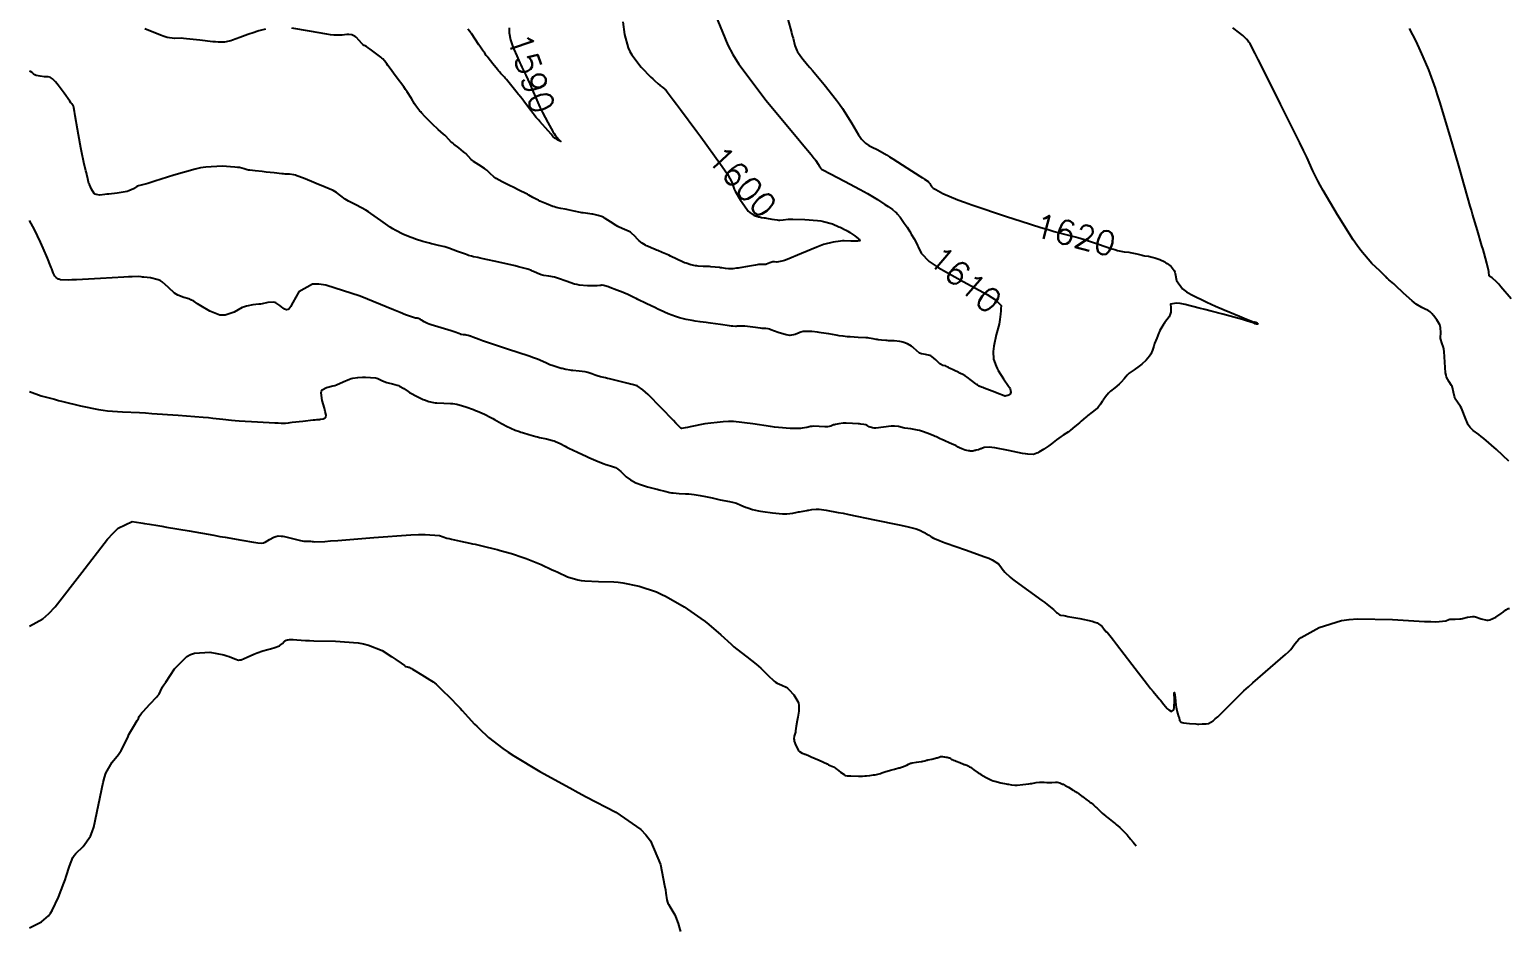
# Model space of a CAD drawing. Header units: metres. Extents: x 837477 to 838477, y 1189014 to 1191014.
# Drawn here: x 837476.5 to 837711.5, y 1189020.3 to 1189163.6 of the extents above; entities that cross this region are included whole.
import ezdxf

# ---------------------------------------------------------------- set-up
doc = ezdxf.new("R2010")
doc.units = ezdxf.units.M
doc.header["$LTSCALE"] = 0.3
doc.layers.add('COTAS 10', color=1, linetype='Continuous')
doc.styles.get("Standard").update_dxf_attribs({"font": 'simplex.shx'})

msp = doc.modelspace()

# ---------------------------------------------------------------- linework, layer by layer
at = {"layer": 'COTAS 10'}
for points, elevation in [([(837585.378, 1189166.097), (837587.427, 1189161.071), (837588.255, 1189159.59), (837589.195, 1189158.071), (837593.528, 1189152.264), (837597.71, 1189147.268), (837598.554, 1189146.259), (837599.262, 1189145.414), (837600.687, 1189143.715), (837601.182, 1189143.092), (837601.304, 1189142.925), (837601.419, 1189142.76), (837601.782, 1189142.182), (837602.061, 1189141.716), (837602.123, 1189141.621), (837602.18, 1189141.541), (837602.331, 1189141.375), (837602.96, 1189141.042), (837603.319, 1189140.856), (837603.757, 1189140.629), (837606.003, 1189139.47), (837608.486, 1189138.157), (837609.074, 1189137.832), (837609.618, 1189137.524), (837611.223, 1189136.554), (837612.391, 1189135.79), (837612.66, 1189135.613), (837612.906, 1189135.45), (837613.595, 1189134.985), (837614.109, 1189134.571), (837614.244, 1189134.441), (837614.375, 1189134.303), (837614.823, 1189133.749), (837615.251, 1189133.138), (837615.37, 1189132.964), (837615.489, 1189132.789), (837615.92, 1189132.14), (837616.353, 1189131.46), (837616.392, 1189131.398), (837616.474, 1189131.265), (837616.594, 1189131.068), (837617.029, 1189130.331), (837617.466, 1189129.522), (837617.587, 1189129.279), (837617.709, 1189129.028), (837618.148, 1189128.052), (837619.438, 1189126.736), (837620.096, 1189126.27), (837620.884, 1189125.76), (837624.817, 1189123.552), (837628.653, 1189121.443), (837629.38, 1189120.995), (837629.962, 1189120.607), (837630.855, 1189119.698), (837630.813, 1189119.169), (837630.805, 1189119.019), (837630.799, 1189118.869), (837630.791, 1189118.318), (837630.685, 1189117.479), (837630.617, 1189117.148), (837630.532, 1189116.774), (837630.087, 1189115.066), (837629.687, 1189113.261), (837629.631, 1189112.826), (837629.599, 1189112.419), (837629.679, 1189111.183), (837630.064, 1189110.069), (837630.224, 1189109.738), (837630.407, 1189109.399), (837631.259, 1189108.091), (837632.05, 1189106.927), (837632.194, 1189106.677), (837632.305, 1189106.458), (837632.436, 1189105.928), (837632.308, 1189105.652), (837632.257, 1189105.593), (837632.199, 1189105.541), (837631.931, 1189105.416), (837631.667, 1189105.357), (837631.612, 1189105.346), (837631.564, 1189105.339), (837631.455, 1189105.335), (837631.11, 1189105.46), (837630.913, 1189105.535), (837630.673, 1189105.627), (837629.439, 1189106.102), (837628.196, 1189106.586), (837627.95, 1189106.684), (837627.747, 1189106.766), (837627.369, 1189106.928), (837627.124, 1189107.099), (837627.006, 1189107.186), (837626.865, 1189107.29), (837626.172, 1189107.807), (837625.452, 1189108.334), (837625.294, 1189108.445), (837625.154, 1189108.54), (837624.799, 1189108.754), (837624.435, 1189108.928), (837624.29, 1189108.997), (837624.127, 1189109.076), (837623.375, 1189109.435), (837622.654, 1189109.785), (837622.509, 1189109.857), (837622.387, 1189109.918), (837622.147, 1189110.051), (837622.014, 1189110.112), (837621.961, 1189110.129), (837621.901, 1189110.145), (837621.626, 1189110.204), (837621.253, 1189110.377), (837621.132, 1189110.465), (837621.003, 1189110.57), (837620.472, 1189111.098), (837619.872, 1189111.616), (837619.699, 1189111.716), (837619.524, 1189111.796), (837618.868, 1189111.929), (837618.237, 1189112.032), (837618.078, 1189112.093), (837617.926, 1189112.169), (837617.43, 1189112.562), (837616.933, 1189113.021), (837616.779, 1189113.138), (837616.619, 1189113.251), (837615.982, 1189113.622), (837615.245, 1189113.904), (837615.021, 1189113.96), (837614.788, 1189114.006), (837613.875, 1189114.095), (837612.98, 1189114.128), (837612.758, 1189114.14), (837612.547, 1189114.152), (837611.879, 1189114.205), (837611.314, 1189114.275), (837611.168, 1189114.299), (837611.027, 1189114.324), (837610.557, 1189114.431), (837609.921, 1189114.538), (837609.675, 1189114.564), (837609.399, 1189114.588), (837608.152, 1189114.661), (837606.907, 1189114.723), (837606.633, 1189114.741), (837606.389, 1189114.758), (837605.762, 1189114.823), (837605.156, 1189114.92), (837604.925, 1189114.959), (837604.667, 1189115.003), (837603.508, 1189115.202), (837602.282, 1189115.4), (837601.982, 1189115.443), (837601.699, 1189115.481), (837600.819, 1189115.574), (837600.139, 1189115.611), (837599.982, 1189115.614), (837599.839, 1189115.613), (837599.434, 1189115.582), (837599.044, 1189115.478), (837598.909, 1189115.431), (837598.763, 1189115.377), (837598.139, 1189115.116), (837597.301, 1189114.975), (837597.02, 1189114.997), (837596.717, 1189115.044), (837595.445, 1189115.434), (837594.285, 1189115.872), (837594.053, 1189115.951), (837593.859, 1189116.011), (837593.483, 1189116.073), (837593.087, 1189116.066), (837592.882, 1189116.083), (837592.635, 1189116.107), (837591.397, 1189116.261), (837590.128, 1189116.416), (837589.862, 1189116.441), (837589.633, 1189116.459), (837589.112, 1189116.456), (837588.871, 1189116.412), (837588.819, 1189116.404), (837588.773, 1189116.396), (837588.66, 1189116.381), (837588.25, 1189116.428), (837588.018, 1189116.459), (837587.734, 1189116.498), (837586.278, 1189116.705), (837584.695, 1189116.928), (837584.331, 1189116.977), (837583.999, 1189117.021), (837583.067, 1189117.134), (837582.285, 1189117.235), (837582.047, 1189117.271), (837581.799, 1189117.312), (837580.83, 1189117.487), (837579.766, 1189117.75), (837579.46, 1189117.846), (837579.149, 1189117.951), (837577.984, 1189118.413), (837576.719, 1189118.982), (837576.346, 1189119.155), (837575.962, 1189119.335), (837574.491, 1189120.04), (837573.176, 1189120.682), (837572.89, 1189120.822), (837572.638, 1189120.945), (837572.012, 1189121.252), (837571.68, 1189121.415), (837571.613, 1189121.447), (837571.558, 1189121.474), (837571.449, 1189121.525), (837571.014, 1189121.699), (837570.817, 1189121.778), (837569.801, 1189122.183), (837568.726, 1189122.597), (837568.493, 1189122.681), (837568.287, 1189122.751), (837567.773, 1189122.893), (837567.467, 1189122.925), (837567.392, 1189122.926), (837567.321, 1189122.923), (837567.098, 1189122.883), (837566.678, 1189122.837), (837566.483, 1189122.83), (837566.254, 1189122.827), (837565.141, 1189122.836), (837563.809, 1189122.965), (837563.441, 1189123.037), (837563.074, 1189123.124), (837561.753, 1189123.569), (837560.528, 1189124.024), (837560.222, 1189124.117), (837559.93, 1189124.196), (837558.992, 1189124.362), (837558.195, 1189124.479), (837557.991, 1189124.527), (837557.795, 1189124.582), (837557.149, 1189124.836), (837556.561, 1189125.116), (837556.401, 1189125.187), (837556.243, 1189125.255), (837555.684, 1189125.476), (837554.641, 1189125.77), (837554.178, 1189125.883), (837553.639, 1189126.011), (837551.062, 1189126.589), (837548.579, 1189127.131), (837548.1, 1189127.236), (837547.711, 1189127.321), (837547.057, 1189127.467), (837546.967, 1189127.49), (837546.932, 1189127.498), (837546.894, 1189127.506), (837546.724, 1189127.542), (837546.267, 1189127.686), (837546.047, 1189127.763), (837545.787, 1189127.856), (837544.515, 1189128.325), (837543.118, 1189128.82), (837542.781, 1189128.928), (837542.465, 1189129.025), (837541.5, 1189129.272), (837540.611, 1189129.471), (837540.343, 1189129.538), (837540.065, 1189129.609), (837538.981, 1189129.908), (837537.814, 1189130.277), (837537.483, 1189130.393), (837537.15, 1189130.515), (837535.919, 1189131.005), (837534.604, 1189131.666), (837534.218, 1189131.896), (837533.821, 1189132.147), (837532.306, 1189133.222), (837530.756, 1189134.329), (837530.336, 1189134.6), (837529.921, 1189134.856), (837528.459, 1189135.649), (837527.207, 1189136.302), (837526.925, 1189136.469), (837526.67, 1189136.63), (837525.985, 1189137.16), (837525.291, 1189137.67), (837525.031, 1189137.819), (837524.742, 1189137.97), (837523.451, 1189138.544), (837522.029, 1189139.119), (837521.657, 1189139.271), (837521.293, 1189139.42), (837520.057, 1189139.932), (837518.999, 1189140.328), (837518.748, 1189140.405), (837518.514, 1189140.466), (837517.822, 1189140.567), (837517.099, 1189140.602), (837516.845, 1189140.623), (837516.569, 1189140.648), (837515.381, 1189140.777), (837514.107, 1189140.922), (837513.776, 1189140.957), (837513.455, 1189140.99), (837512.374, 1189141.091), (837511.486, 1189141.198), (837511.286, 1189141.235), (837511.105, 1189141.274), (837510.621, 1189141.443), (837509.87, 1189141.62), (837509.522, 1189141.664), (837509.113, 1189141.707), (837507.132, 1189141.843), (837504.504, 1189141.703), (837503.688, 1189141.571), (837502.834, 1189141.399), (837499.43, 1189140.44), (837496.411, 1189139.451), (837495.799, 1189139.26), (837495.284, 1189139.105), (837494.236, 1189138.844), (837493.796, 1189138.742), (837493.666, 1189138.686), (837493.531, 1189138.62), (837493.013, 1189138.282), (837492.284, 1189137.92), (837492.016, 1189137.838), (837491.72, 1189137.763), (837490.415, 1189137.559), (837489.089, 1189137.418), (837488.779, 1189137.383), (837488.495, 1189137.349), (837487.679, 1189137.244), (837487.079, 1189137.33), (837486.931, 1189137.418), (837486.791, 1189137.534), (837486.353, 1189138.183), (837486.025, 1189138.943), (837485.954, 1189139.129), (837485.893, 1189139.303), (837485.744, 1189139.844), (837485.6, 1189140.529), (837485.54, 1189140.795), (837485.473, 1189141.094), (837485.16, 1189142.449), (837484.778, 1189144.218), (837484.666, 1189144.778), (837484.553, 1189145.368), (837484.122, 1189147.752), (837483.764, 1189149.835), (837483.697, 1189150.236), (837483.643, 1189150.561), (837483.56, 1189151.098), (837483.559, 1189151.148), (837483.557, 1189151.166), (837483.553, 1189151.185), (837483.531, 1189151.269), (837483.502, 1189151.35), (837483.494, 1189151.367), (837483.486, 1189151.381), (837483.456, 1189151.416), (837483.214, 1189151.737), (837483.073, 1189151.933), (837482.898, 1189152.174), (837481.999, 1189153.432), (837481.038, 1189154.734), (837480.825, 1189155.003), (837480.635, 1189155.232), (837480.14, 1189155.732), (837479.827, 1189155.925), (837479.751, 1189155.961), (837479.68, 1189155.989), (837479.465, 1189156.029), (837479.161, 1189156.043), (837479.035, 1189156.056), (837478.891, 1189156.073), (837478.217, 1189156.164), (837477.566, 1189156.286), (837477.436, 1189156.322), (837477.328, 1189156.359), (837477.119, 1189156.501), (837477.009, 1189156.654), (837476.963, 1189156.698), (837476.911, 1189156.742), (837476.67, 1189156.91), (837476.514, 1189156.958)], 1610), ([(837597.007, 1189165.233), (837597.567, 1189163.09), (837597.694, 1189162.611), (837597.807, 1189162.182), (837598.114, 1189161.042), (837598.417, 1189160.239), (837598.529, 1189160.022), (837598.653, 1189159.806), (837599.2, 1189159.044), (837600.124, 1189157.944), (837600.486, 1189157.515), (837600.892, 1189157.032), (837602.742, 1189154.838), (837604.719, 1189152.35), (837605.207, 1189151.682), (837605.668, 1189151.022), (837607.117, 1189148.715), (837608.231, 1189146.852), (837608.481, 1189146.473), (837608.706, 1189146.153), (837609.308, 1189145.493), (837609.874, 1189145.164), (837610.076, 1189145.053), (837610.298, 1189144.933), (837611.261, 1189144.428), (837612.639, 1189143.651), (837613.122, 1189143.36), (837613.648, 1189143.035), (837615.914, 1189141.59), (837617.979, 1189140.246), (837618.379, 1189139.986), (837618.703, 1189139.775), (837619.253, 1189139.415), (837619.313, 1189139.367), (837619.329, 1189139.352), (837619.344, 1189139.336), (837619.396, 1189139.271), (837619.446, 1189139.2), (837619.46, 1189139.18), (837619.474, 1189139.159), (837619.524, 1189139.083), (837619.575, 1189139.004), (837619.603, 1189138.958), (837619.654, 1189138.872), (837619.705, 1189138.778), (837619.719, 1189138.75), (837619.733, 1189138.721), (837619.784, 1189138.607), (837620.097, 1189138.368), (837620.277, 1189138.26), (837620.496, 1189138.134), (837621.624, 1189137.528), (837624.014, 1189136.528), (837625.029, 1189136.153), (837626.199, 1189135.737), (837631.699, 1189133.881), (837634.055, 1189133.125), (837637.171, 1189132.124), (837638.323, 1189131.77), (837639.317, 1189131.474), (837641.593, 1189130.882), (837643.078, 1189130.533), (837643.574, 1189130.39), (837644.106, 1189130.227), (837646.332, 1189129.47), (837648.458, 1189128.745), (837648.729, 1189128.662), (837648.926, 1189128.602), (837649.343, 1189128.485), (837650.414, 1189128.27), (837651.172, 1189128.184), (837651.391, 1189128.147), (837651.614, 1189128.105), (837652.451, 1189127.909), (837653.255, 1189127.71), (837653.457, 1189127.667), (837653.649, 1189127.629), (837654.27, 1189127.534), (837654.887, 1189127.416), (837655.078, 1189127.364), (837655.101, 1189127.357), (837655.277, 1189127.303), (837656.065, 1189127.012), (837656.857, 1189126.632), (837657.058, 1189126.515), (837657.251, 1189126.392), (837657.881, 1189125.909), (837658.36, 1189125.257), (837658.457, 1189125.028), (837658.539, 1189124.779), (837658.708, 1189123.706), (837659.702, 1189122.343), (837660.304, 1189121.911), (837661.047, 1189121.456), (837663.563, 1189120.255), (837664.911, 1189119.612), (837666.281, 1189119.042), (837668.766, 1189118.007), (837669.503, 1189117.701), (837670.098, 1189117.455), (837671.054, 1189117.067), (837671.077, 1189117.073), (837671.083, 1189117.075), (837671.131, 1189117.099), (837671.136, 1189117.1), (837671.141, 1189117.1), (837671.155, 1189117.097), (837671.167, 1189117.09), (837671.171, 1189117.088), (837671.174, 1189117.085), (837671.188, 1189117.078), (837671.22, 1189117.072), (837671.235, 1189117.071), (837671.253, 1189117.07), (837671.341, 1189117.067), (837671.444, 1189117.038), (837671.472, 1189117.02), (837671.5, 1189116.997), (837671.596, 1189116.881), (837671.632, 1189116.774), (837671.621, 1189116.758), (837671.602, 1189116.748), (837671.457, 1189116.76), (837671.291, 1189116.797), (837671.258, 1189116.803), (837671.231, 1189116.808), (837671.18, 1189116.807), (837671.16, 1189116.807), (837671.152, 1189116.812), (837671.143, 1189116.819), (837671.102, 1189116.862), (837671.064, 1189116.907), (837671.057, 1189116.916), (837671.051, 1189116.923), (837671.042, 1189116.936), (837671.026, 1189116.945), (837671.004, 1189116.956), (837671.003, 1189116.957), (837670.938, 1189116.986), (837669.862, 1189117.293), (837669.213, 1189117.473), (837668.411, 1189117.695), (837666.067, 1189118.339), (837664.246, 1189118.839), (837663.259, 1189119.085), (837662.325, 1189119.318), (837660.115, 1189119.868), (837659.335, 1189120.017), (837658.713, 1189120.107), (837657.779, 1189119.941), (837657.843, 1189119.41), (837657.85, 1189119.269), (837657.852, 1189119.132), (837657.822, 1189118.661), (837657.693, 1189118.202), (837657.633, 1189118.072), (837657.562, 1189117.941), (837657.22, 1189117.458), (837656.841, 1189116.98), (837656.747, 1189116.852), (837656.658, 1189116.726), (837656.376, 1189116.287), (837656.102, 1189115.761), (837656.018, 1189115.58), (837655.93, 1189115.384), (837655.585, 1189114.547), (837655.255, 1189113.68), (837655.178, 1189113.464), (837655.107, 1189113.26), (837654.901, 1189112.61), (837654.646, 1189112.016), (837654.543, 1189111.847), (837654.428, 1189111.676), (837653.896, 1189111.042), (837653.226, 1189110.413), (837653.023, 1189110.245), (837652.812, 1189110.08), (837651.987, 1189109.509), (837651.211, 1189108.954), (837651.032, 1189108.799), (837650.868, 1189108.644), (837650.402, 1189108.08), (837649.958, 1189107.517), (837649.807, 1189107.362), (837649.645, 1189107.208), (837648.96, 1189106.656), (837648.265, 1189106.103), (837648.097, 1189105.949), (837647.939, 1189105.794), (837647.455, 1189105.231), (837647.083, 1189104.703), (837646.995, 1189104.57), (837646.915, 1189104.444), (837646.68, 1189104.037), (837646.36, 1189103.619), (837646.226, 1189103.486), (837646.072, 1189103.346), (837645.352, 1189102.777), (837644.621, 1189102.233), (837644.46, 1189102.109), (837644.317, 1189101.996), (837643.951, 1189101.685), (837643.592, 1189101.359), (837643.454, 1189101.237), (837643.299, 1189101.102), (837642.598, 1189100.497), (837641.88, 1189099.907), (837641.714, 1189099.78), (837641.562, 1189099.669), (837641.133, 1189099.4), (837640.707, 1189099.141), (837640.558, 1189099.037), (837640.394, 1189098.918), (837639.687, 1189098.371), (837638.887, 1189097.752), (837638.664, 1189097.588), (837638.44, 1189097.428), (837637.629, 1189096.878), (837636.883, 1189096.432), (837636.701, 1189096.337), (837636.529, 1189096.254), (837635.999, 1189096.06), (837635.113, 1189096.085), (837634.717, 1189096.14), (837634.256, 1189096.216), (837632.047, 1189096.667), (837629.854, 1189097.103), (837629.403, 1189097.171), (837629.019, 1189097.215), (837628.197, 1189097.182), (837627.821, 1189097.013), (837627.718, 1189096.972), (837627.617, 1189096.933), (837627.254, 1189096.811), (837626.898, 1189096.714), (837626.8, 1189096.69), (837626.703, 1189096.669), (837626.352, 1189096.602), (837625.957, 1189096.593), (837625.831, 1189096.607), (837625.698, 1189096.628), (837625.158, 1189096.764), (837624.63, 1189096.948), (837624.505, 1189097), (837624.388, 1189097.051), (837624.043, 1189097.239), (837623.654, 1189097.458), (837623.51, 1189097.529), (837623.349, 1189097.605), (837622.639, 1189097.917), (837621.908, 1189098.231), (837621.735, 1189098.308), (837621.574, 1189098.38), (837621.1, 1189098.605), (837620.58, 1189098.847), (837620.39, 1189098.931), (837620.18, 1189099.022), (837619.258, 1189099.409), (837618.198, 1189099.783), (837617.901, 1189099.866), (837617.603, 1189099.939), (837616.518, 1189100.126), (837615.551, 1189100.257), (837615.328, 1189100.295), (837615.125, 1189100.333), (837614.551, 1189100.475), (837613.912, 1189100.548), (837613.667, 1189100.544), (837613.392, 1189100.528), (837612.156, 1189100.38), (837610.942, 1189100.257), (837610.682, 1189100.256), (837610.454, 1189100.269), (837609.906, 1189100.44), (837609.572, 1189100.663), (837609.479, 1189100.709), (837609.385, 1189100.749), (837609.047, 1189100.839), (837608.563, 1189100.891), (837608.377, 1189100.907), (837608.169, 1189100.924), (837607.233, 1189100.99), (837606.245, 1189101.026), (837606.006, 1189101.024), (837605.781, 1189101.016), (837605.09, 1189100.943), (837604.53, 1189100.82), (837604.387, 1189100.78), (837604.25, 1189100.739), (837603.802, 1189100.57), (837603.266, 1189100.445), (837603.074, 1189100.43), (837602.862, 1189100.424), (837601.941, 1189100.477), (837601.004, 1189100.526), (837600.783, 1189100.519), (837600.579, 1189100.502), (837599.978, 1189100.362), (837599.277, 1189100.213), (837599.009, 1189100.189), (837598.709, 1189100.173), (837597.359, 1189100.179), (837595.499, 1189100.331), (837594.877, 1189100.407), (837594.21, 1189100.497), (837591.413, 1189100.944), (837588.361, 1189101.268), (837587.531, 1189101.28), (837586.709, 1189101.259), (837583.795, 1189100.902), (837581.483, 1189100.442), (837581.039, 1189100.356), (837580.68, 1189100.287), (837580.094, 1189100.187), (837580.061, 1189100.202), (837580.041, 1189100.208), (837580.003, 1189100.218), (837579.495, 1189100.723), (837579.189, 1189101.039), (837578.812, 1189101.431), (837576.853, 1189103.481), (837574.793, 1189105.562), (837574.352, 1189105.974), (837573.967, 1189106.314), (837573.046, 1189106.95), (837572.263, 1189107.17), (837571.966, 1189107.248), (837571.633, 1189107.333), (837570.142, 1189107.705), (837568.65, 1189108.069), (837568.317, 1189108.15), (837568.018, 1189108.222), (837567.23, 1189108.412), (837566.674, 1189108.564), (837566.522, 1189108.612), (837566.371, 1189108.663), (837565.832, 1189108.871), (837565.197, 1189109.07), (837564.985, 1189109.115), (837564.758, 1189109.157), (837563.804, 1189109.272), (837562.842, 1189109.369), (837562.609, 1189109.399), (837562.39, 1189109.429), (837561.717, 1189109.55), (837561.127, 1189109.691), (837560.96, 1189109.734), (837560.792, 1189109.778), (837560.169, 1189109.954), (837559.531, 1189110.173), (837559.353, 1189110.245), (837559.174, 1189110.321), (837558.521, 1189110.637), (837557.193, 1189111.179), (837556.588, 1189111.398), (837555.88, 1189111.647), (837552.465, 1189112.796), (837549.129, 1189113.904), (837548.47, 1189114.127), (837547.926, 1189114.314), (837546.917, 1189114.688), (837546.652, 1189114.813), (837546.577, 1189114.843), (837546.501, 1189114.871), (837546.219, 1189114.956), (837545.925, 1189115.016), (837545.842, 1189115.029), (837545.758, 1189115.04), (837545.446, 1189115.064), (837545.138, 1189115.103), (837545.056, 1189115.123), (837544.976, 1189115.147), (837544.698, 1189115.27), (837544.109, 1189115.501), (837543.832, 1189115.593), (837543.506, 1189115.698), (837541.918, 1189116.179), (837540.336, 1189116.666), (837540.014, 1189116.774), (837539.742, 1189116.871), (837539.178, 1189117.125), (837538.94, 1189117.296), (837538.873, 1189117.341), (837538.807, 1189117.384), (837538.563, 1189117.53), (837538.297, 1189117.644), (837538.216, 1189117.667), (837538.132, 1189117.686), (837537.804, 1189117.724), (837536.25, 1189118.264), (837535.394, 1189118.6), (837534.352, 1189119.017), (837529.05, 1189121.195), (837523.59, 1189122.95), (837522.45, 1189123.1), (837521.47, 1189123.104), (837519.271, 1189121.906), (837518.333, 1189120.174), (837518.149, 1189119.841), (837517.997, 1189119.572), (837517.72, 1189119.132), (837517.619, 1189119.106), (837517.578, 1189119.098), (837517.532, 1189119.09), (837517.318, 1189119.058), (837517.008, 1189119.14), (837516.901, 1189119.204), (837516.785, 1189119.287), (837516.291, 1189119.733), (837515.662, 1189120.145), (837515.461, 1189120.205), (837515.248, 1189120.241), (837514.383, 1189120.179), (837513.442, 1189119.996), (837513.182, 1189119.957), (837512.922, 1189119.923), (837511.984, 1189119.842), (837510.958, 1189119.634), (837510.643, 1189119.52), (837510.314, 1189119.382), (837509.014, 1189118.681), (837507.574, 1189118.18), (837507.158, 1189118.168), (837506.733, 1189118.211), (837505.137, 1189118.825), (837503.746, 1189119.657), (837503.451, 1189119.838), (837503.196, 1189119.997), (837502.602, 1189120.395), (837502.15, 1189120.64), (837501.985, 1189120.704), (837501.802, 1189120.765), (837500.997, 1189120.972), (837500.07, 1189121.339), (837499.81, 1189121.503), (837499.55, 1189121.692), (837498.599, 1189122.6), (837497.576, 1189123.489), (837497.271, 1189123.668), (837496.955, 1189123.818), (837495.732, 1189124.114), (837494.662, 1189124.208), (837494.443, 1189124.231), (837494.256, 1189124.251), (837493.86, 1189124.312), (837492.815, 1189124.296), (837492.22, 1189124.269), (837491.492, 1189124.232), (837487.757, 1189124.014), (837483.992, 1189123.805), (837483.244, 1189123.774), (837482.624, 1189123.753), (837481.453, 1189123.774), (837481.139, 1189123.89), (837481.061, 1189123.929), (837480.986, 1189123.972), (837480.747, 1189124.155), (837480.545, 1189124.399), (837480.494, 1189124.48), (837480.444, 1189124.568), (837480.282, 1189124.936), (837480.049, 1189125.542), (837479.955, 1189125.779), (837479.847, 1189126.047), (837479.351, 1189127.267), (837478.683, 1189128.823), (837478.467, 1189129.303), (837478.238, 1189129.803), (837477.297, 1189131.788), (837476.514, 1189133.217)], 1620), ([(837570.78, 1189164.805), (837571.036, 1189162.789), (837571.623, 1189160.662), (837571.89, 1189160.093), (837572.202, 1189159.533), (837573.705, 1189157.583), (837575.207, 1189156.022), (837575.518, 1189155.707), (837575.784, 1189155.443), (837576.368, 1189154.914), (837576.66, 1189154.708), (837576.742, 1189154.648), (837576.825, 1189154.588), (837577.128, 1189154.359), (837577.423, 1189154.11), (837577.5, 1189154.036), (837577.574, 1189153.96), (837577.828, 1189153.672), (837578.789, 1189152.391), (837579.31, 1189151.69), (837579.941, 1189150.839), (837582.52, 1189147.358), (837583.142, 1189146.516), (837586.294, 1189142.167), (837586.894, 1189141.3), (837587.376, 1189140.578), (837588.133, 1189139.189), (837588.33, 1189138.501), (837588.459, 1189138.222), (837588.62, 1189137.904), (837589.471, 1189136.434), (837590.449, 1189135.014), (837590.69, 1189134.727), (837590.919, 1189134.486), (837591.639, 1189134.001), (837592.206, 1189133.845), (837592.337, 1189133.812), (837592.458, 1189133.783), (837592.803, 1189133.716), (837593.218, 1189133.65), (837593.383, 1189133.622), (837593.571, 1189133.589), (837594.427, 1189133.435), (837595.312, 1189133.31), (837595.516, 1189133.297), (837595.703, 1189133.292), (837596.233, 1189133.348), (837597.012, 1189133.426), (837597.356, 1189133.434), (837597.756, 1189133.437), (837599.665, 1189133.401), (837601.721, 1189133.245), (837602.214, 1189133.172), (837602.674, 1189133.087), (837604.06, 1189132.672), (837605.067, 1189132.238), (837605.288, 1189132.14), (837605.484, 1189132.052), (837605.984, 1189131.816), (837606.273, 1189131.664), (837606.336, 1189131.63), (837606.392, 1189131.6), (837606.532, 1189131.518), (837606.755, 1189131.367), (837606.864, 1189131.293), (837606.992, 1189131.204), (837607.624, 1189130.77), (837608.208, 1189130.33), (837608.307, 1189130.238), (837608.378, 1189130.159), (837608.406, 1189129.983), (837608.095, 1189129.925), (837607.952, 1189129.92), (837607.785, 1189129.921), (837606.976, 1189129.963), (837605.956, 1189129.983), (837605.656, 1189129.969), (837605.348, 1189129.947), (837604.173, 1189129.794), (837602.657, 1189129.391), (837602.134, 1189129.21), (837601.566, 1189128.999), (837599.146, 1189127.987), (837596.897, 1189127.042), (837596.437, 1189126.874), (837596.049, 1189126.746), (837595.238, 1189126.621), (837594.853, 1189126.683), (837594.734, 1189126.673), (837594.609, 1189126.651), (837594.112, 1189126.476), (837593.608, 1189126.285), (837593.479, 1189126.253), (837593.353, 1189126.23), (837592.937, 1189126.223), (837592.34, 1189126.212), (837592.101, 1189126.186), (837591.829, 1189126.15), (837590.582, 1189125.939), (837589.337, 1189125.711), (837589.067, 1189125.665), (837588.83, 1189125.627), (837588.241, 1189125.55), (837587.83, 1189125.543), (837587.704, 1189125.548), (837587.572, 1189125.557), (837587.054, 1189125.616), (837586.472, 1189125.695), (837586.301, 1189125.716), (837586.125, 1189125.737), (837585.454, 1189125.813), (837584.73, 1189125.879), (837584.521, 1189125.893), (837584.308, 1189125.907), (837583.51, 1189125.942), (837582.715, 1189125.996), (837582.505, 1189126.02), (837582.299, 1189126.049), (837581.59, 1189126.19), (837580.829, 1189126.431), (837580.59, 1189126.523), (837580.339, 1189126.626), (837579.333, 1189127.089), (837578.316, 1189127.577), (837578.059, 1189127.697), (837577.813, 1189127.809), (837577.012, 1189128.156), (837576.303, 1189128.447), (837576.115, 1189128.524), (837575.929, 1189128.599), (837575.289, 1189128.856), (837574.694, 1189129.123), (837574.537, 1189129.205), (837574.384, 1189129.289), (837573.86, 1189129.62), (837573.371, 1189130.007), (837573.241, 1189130.126), (837573.112, 1189130.251), (837572.663, 1189130.748), (837572.149, 1189131.234), (837571.979, 1189131.352), (837571.797, 1189131.462), (837571.038, 1189131.802), (837570.188, 1189132.166), (837569.948, 1189132.291), (837569.705, 1189132.428), (837568.813, 1189133.01), (837567.959, 1189133.566), (837567.741, 1189133.685), (837567.531, 1189133.79), (837566.84, 1189134.044), (837566.2, 1189134.183), (837566.023, 1189134.216), (837565.846, 1189134.245), (837565.207, 1189134.328), (837564.488, 1189134.426), (837564.261, 1189134.464), (837564.022, 1189134.508), (837563.057, 1189134.705), (837562.091, 1189134.909), (837561.852, 1189134.956), (837561.625, 1189135), (837560.905, 1189135.123), (837560.165, 1189135.297), (837559.925, 1189135.372), (837559.67, 1189135.459), (837558.621, 1189135.868), (837557.592, 1189136.322), (837557.349, 1189136.436), (837557.125, 1189136.546), (837556.469, 1189136.9), (837555.819, 1189137.266), (837555.599, 1189137.383), (837555.361, 1189137.507), (837554.356, 1189138.01), (837553.25, 1189138.554), (837552.949, 1189138.703), (837552.649, 1189138.851), (837551.587, 1189139.383), (837550.66, 1189139.904), (837550.446, 1189140.045), (837550.251, 1189140.186), (837549.701, 1189140.685), (837549.166, 1189141.195), (837548.979, 1189141.343), (837548.776, 1189141.494), (837547.907, 1189142.062), (837547.057, 1189142.62), (837546.867, 1189142.765), (837546.696, 1189142.905), (837546.243, 1189143.374), (837545.807, 1189143.853), (837545.647, 1189143.999), (837545.471, 1189144.151), (837544.693, 1189144.749), (837543.912, 1189145.343), (837543.734, 1189145.492), (837543.573, 1189145.635), (837543.127, 1189146.097), (837542.664, 1189146.599), (837542.492, 1189146.766), (837542.3, 1189146.946), (837541.45, 1189147.7), (837540.538, 1189148.511), (837540.308, 1189148.728), (837540.087, 1189148.94), (837539.37, 1189149.679), (837538.794, 1189150.317), (837538.662, 1189150.466), (837538.541, 1189150.603), (837538.207, 1189150.999), (837537.896, 1189151.436), (837537.791, 1189151.599), (837537.678, 1189151.781), (837537.201, 1189152.588), (837536.508, 1189153.686), (837536.258, 1189154.051), (837535.983, 1189154.442), (837534.782, 1189156.075), (837533.663, 1189157.559), (837533.44, 1189157.857), (837533.255, 1189158.106), (837532.9, 1189158.596), (837532.615, 1189158.885), (837532.475, 1189159.007), (837532.307, 1189159.148), (837531.479, 1189159.808), (837530.646, 1189160.446), (837530.476, 1189160.574), (837530.332, 1189160.68), (837530.029, 1189160.883), (837529.896, 1189160.942), (837529.859, 1189160.957), (837529.822, 1189160.971), (837529.686, 1189161.018), (837529.478, 1189161.171), (837529.394, 1189161.251), (837529.3, 1189161.349), (837528.865, 1189161.839), (837528.382, 1189162.339), (837528.257, 1189162.443), (837528.136, 1189162.531), (837527.729, 1189162.724), (837527.255, 1189162.773), (837527.092, 1189162.771), (837526.914, 1189162.762), (837526.154, 1189162.672), (837524.842, 1189162.684), (837524.316, 1189162.74), (837523.72, 1189162.818), (837520.977, 1189163.286), (837518.205, 1189163.754)], 1600), ([(837514.016, 1189163.603), (837512.963, 1189163.334), (837511.852, 1189162.991), (837511.528, 1189162.881), (837511.197, 1189162.765), (837509.942, 1189162.291), (837508.77, 1189161.864), (837508.491, 1189161.777), (837508.232, 1189161.703), (837507.46, 1189161.55), (837506.469, 1189161.561), (837506.071, 1189161.59), (837505.62, 1189161.631), (837503.546, 1189161.875), (837501.454, 1189162.11), (837500.992, 1189162.145), (837500.58, 1189162.167), (837499.518, 1189162.142), (837498.355, 1189162.31), (837497.88, 1189162.455), (837497.338, 1189162.643), (837494.831, 1189163.675)], 1600), ([(837552.699, 1189163.811), (837552.71, 1189163.402), (837552.734, 1189163.024), (837552.923, 1189161.924), (837553.239, 1189160.994), (837553.342, 1189160.723), (837553.452, 1189160.447), (837553.902, 1189159.405), (837554.424, 1189158.274), (837554.578, 1189157.943), (837554.736, 1189157.603), (837555.342, 1189156.309), (837555.971, 1189154.941), (837556.144, 1189154.555), (837556.316, 1189154.166), (837556.93, 1189152.733), (837557.595, 1189151.241), (837557.798, 1189150.815), (837558.009, 1189150.384), (837558.84, 1189148.777), (837559.65, 1189147.366), (837559.848, 1189147.058), (837560.035, 1189146.786), (837560.612, 1189146.1), (837560.914, 1189145.798), (837560.927, 1189145.767), (837560.909, 1189145.759), (837560.591, 1189145.921), (837560.171, 1189146.173), (837560.091, 1189146.222), (837560.025, 1189146.261), (837559.914, 1189146.327), (837559.903, 1189146.332), (837559.9, 1189146.334), (837559.898, 1189146.335), (837559.887, 1189146.34), (837559.665, 1189146.59), (837559.528, 1189146.746), (837559.359, 1189146.939), (837558.479, 1189147.948), (837557.998, 1189148.497), (837557.591, 1189148.961), (837557.417, 1189149.157), (837557.275, 1189149.316), (837557.024, 1189149.584), (837556.808, 1189149.848), (837556.688, 1189150.005), (837556.542, 1189150.198), (837555.797, 1189151.198), (837555.048, 1189152.203), (837554.898, 1189152.399), (837554.774, 1189152.56), (837554.535, 1189152.845), (837554.455, 1189152.936), (837554.272, 1189153.139), (837554.133, 1189153.306), (837553.965, 1189153.51), (837553.12, 1189154.552), (837552.267, 1189155.603), (837552.094, 1189155.813), (837551.949, 1189155.986), (837551.652, 1189156.318), (837551.543, 1189156.415), (837551.516, 1189156.441), (837551.489, 1189156.466), (837551.403, 1189156.555), (837551.158, 1189156.85), (837551.031, 1189157.005), (837550.879, 1189157.192), (837550.114, 1189158.136), (837549.349, 1189159.091), (837549.197, 1189159.285), (837549.069, 1189159.448), (837548.823, 1189159.786), (837548.719, 1189159.951), (837548.681, 1189160.006), (837548.64, 1189160.065), (837548.459, 1189160.31), (837548.159, 1189160.739), (837548.042, 1189160.913), (837547.91, 1189161.112), (837547.314, 1189162.03), (837546.713, 1189162.929), (837546.579, 1189163.116), (837546.459, 1189163.276), (837546.141, 1189163.628)], 1590), ([(837711.557, 1189094.98), (837709.562, 1189096.821), (837707.572, 1189098.578), (837707.146, 1189098.934), (837706.775, 1189099.235), (837705.889, 1189099.85), (837705.367, 1189100.32), (837705.225, 1189100.528), (837705.086, 1189100.77), (837704.595, 1189101.926), (837704.119, 1189103.136), (837703.989, 1189103.411), (837703.86, 1189103.661), (837703.4, 1189104.349), (837703.02, 1189104.914), (837702.941, 1189105.087), (837702.874, 1189105.266), (837702.727, 1189105.973), (837702.576, 1189106.675), (837702.507, 1189106.852), (837702.425, 1189107.021), (837702.03, 1189107.568), (837701.636, 1189108.355), (837701.555, 1189108.675), (837701.486, 1189109.04), (837701.34, 1189110.728), (837701.233, 1189112.403), (837701.19, 1189112.76), (837701.14, 1189113.071), (837700.912, 1189113.807), (837700.72, 1189114.316), (837700.693, 1189114.484), (837700.678, 1189114.663), (837700.721, 1189115.405), (837700.699, 1189116.215), (837700.644, 1189116.437), (837700.567, 1189116.657), (837700.112, 1189117.445), (837699.581, 1189118.115), (837699.457, 1189118.262), (837699.343, 1189118.391), (837699.012, 1189118.719), (837698.649, 1189118.957), (837698.514, 1189119.03), (837698.364, 1189119.107), (837697.699, 1189119.41), (837696.789, 1189119.956), (837696.484, 1189120.185), (837696.157, 1189120.448), (837694.785, 1189121.682), (837693.508, 1189122.895), (837693.241, 1189123.145), (837693.01, 1189123.357), (837692.489, 1189123.817), (837692.234, 1189124.027), (837692.172, 1189124.083), (837692.113, 1189124.138), (837691.932, 1189124.328), (837691.504, 1189124.759), (837691.29, 1189124.966), (837691.035, 1189125.21), (837689.769, 1189126.408), (837687.996, 1189128.471), (837687.422, 1189129.26), (837686.811, 1189130.144), (837684.303, 1189134.126), (837682.035, 1189137.998), (837681.575, 1189138.812), (837681.188, 1189139.515), (837680.399, 1189141.123), (837679.422, 1189143.28), (837678.917, 1189144.328), (837678.309, 1189145.573), (837675.267, 1189151.697), (837672.272, 1189157.673), (837671.694, 1189158.823), (837671.225, 1189159.755), (837670.44, 1189161.298), (837670.302, 1189161.485), (837670.241, 1189161.561), (837670.171, 1189161.648), (837669.836, 1189162.052), (837669.26, 1189162.613), (837669.037, 1189162.799), (837668.788, 1189162.998), (837667.659, 1189163.831)], 1630), ([(837711.879, 1189120.764), (837710.264, 1189122.708), (837709.918, 1189123.102), (837709.614, 1189123.433), (837708.882, 1189124.108), (837708.533, 1189124.341), (837708.471, 1189124.394), (837708.424, 1189124.443), (837708.382, 1189124.578), (837708.361, 1189124.925), (837708.328, 1189125.107), (837708.283, 1189125.327), (837708.021, 1189126.432), (837707.586, 1189128.053), (837707.431, 1189128.597), (837707.263, 1189129.183), (837706.531, 1189131.646), (837705.765, 1189134.217), (837705.574, 1189134.872), (837705.392, 1189135.501), (837704.079, 1189140.195), (837703.799, 1189141.178), (837703.486, 1189142.271), (837702.077, 1189147.143), (837700.586, 1189152.08), (837700.222, 1189153.214), (837699.878, 1189154.248), (837698.81, 1189157.143), (837697.936, 1189159.205), (837697.715, 1189159.714), (837697.502, 1189160.196), (837696.809, 1189161.714), (837695.747, 1189163.747)], 1640), ([(837476.514, 1189106.048), (837478.361, 1189105.358), (837480.461, 1189104.816), (837481.12, 1189104.651), (837481.813, 1189104.479), (837484.594, 1189103.805), (837487.444, 1189103.217), (837488.181, 1189103.1), (837488.894, 1189103.002), (837491.278, 1189102.813), (837493.996, 1189102.696), (837494.92, 1189102.643), (837495.918, 1189102.582), (837500.139, 1189102.29), (837504.09, 1189101.981), (837504.917, 1189101.909), (837505.629, 1189101.844), (837507.238, 1189101.658), (837508.6, 1189101.504), (837509.155, 1189101.459), (837509.788, 1189101.413), (837512.721, 1189101.237), (837515.495, 1189101.095), (837516.029, 1189101.071), (837516.462, 1189101.053), (837517.177, 1189101.041), (837517.627, 1189101.107), (837517.892, 1189101.139), (837518.218, 1189101.176), (837519.905, 1189101.357), (837521.585, 1189101.532), (837521.907, 1189101.565), (837522.166, 1189101.591), (837522.587, 1189101.631), (837522.682, 1189101.644), (837522.736, 1189101.654), (837522.803, 1189101.666), (837523.144, 1189101.732), (837523.474, 1189101.872), (837523.533, 1189101.93), (837523.578, 1189101.997), (837523.624, 1189102.311), (837523.502, 1189102.895), (837523.442, 1189103.132), (837523.37, 1189103.402), (837523.011, 1189104.65), (837522.854, 1189105.855), (837522.909, 1189106.098), (837523.006, 1189106.301), (837523.713, 1189106.71), (837524.715, 1189106.937), (837524.999, 1189107.027), (837525.285, 1189107.127), (837526.343, 1189107.586), (837527.354, 1189108.021), (837527.611, 1189108.107), (837527.857, 1189108.177), (837528.664, 1189108.306), (837529.424, 1189108.323), (837529.642, 1189108.324), (837529.862, 1189108.323), (837530.682, 1189108.303), (837531.469, 1189108.21), (837531.668, 1189108.163), (837531.86, 1189108.107), (837532.485, 1189107.826), (837533.095, 1189107.532), (837533.276, 1189107.467), (837533.463, 1189107.409), (837534.185, 1189107.258), (837534.921, 1189107.081), (837535.117, 1189107.006), (837535.31, 1189106.92), (837535.978, 1189106.516), (837536.676, 1189106.042), (837536.887, 1189105.912), (837537.107, 1189105.782), (837537.964, 1189105.317), (837538.817, 1189104.908), (837539.034, 1189104.813), (837539.242, 1189104.726), (837539.923, 1189104.48), (837540.675, 1189104.318), (837540.928, 1189104.284), (837541.2, 1189104.255), (837542.343, 1189104.192), (837543.38, 1189104.162), (837543.584, 1189104.155), (837543.753, 1189104.148), (837544.064, 1189104.125), (837544.38, 1189104.032), (837544.552, 1189103.98), (837544.761, 1189103.918), (837545.818, 1189103.6), (837547.059, 1189103.186), (837547.383, 1189103.063), (837547.699, 1189102.936), (837548.769, 1189102.447), (837549.804, 1189101.913), (837550.098, 1189101.757), (837550.396, 1189101.599), (837551.497, 1189100.999), (837552.513, 1189100.456), (837552.756, 1189100.334), (837552.983, 1189100.224), (837553.667, 1189099.926), (837554.349, 1189099.687), (837554.575, 1189099.613), (837554.817, 1189099.535), (837555.824, 1189099.228), (837556.93, 1189098.921), (837557.233, 1189098.843), (837557.536, 1189098.768), (837558.621, 1189098.523), (837559.611, 1189098.274), (837559.854, 1189098.196), (837560.083, 1189098.114), (837560.799, 1189097.785), (837561.606, 1189097.357), (837561.893, 1189097.213), (837562.208, 1189097.057), (837563.575, 1189096.401), (837565.022, 1189095.732), (837565.387, 1189095.568), (837565.737, 1189095.414), (837566.873, 1189094.935), (837567.828, 1189094.569), (837568.064, 1189094.486), (837568.288, 1189094.41), (837568.992, 1189094.204), (837569.593, 1189093.975), (837569.751, 1189093.885), (837569.905, 1189093.784), (837570.434, 1189093.325), (837570.982, 1189092.801), (837571.149, 1189092.659), (837571.323, 1189092.518), (837572.005, 1189092.021), (837572.856, 1189091.557), (837573.137, 1189091.438), (837573.437, 1189091.322), (837574.682, 1189090.934), (837575.935, 1189090.601), (837576.241, 1189090.52), (837576.528, 1189090.443), (837577.416, 1189090.202), (837578.24, 1189090.023), (837578.487, 1189089.984), (837578.742, 1189089.951), (837579.73, 1189089.873), (837580.728, 1189089.817), (837580.989, 1189089.799), (837581.243, 1189089.779), (837582.105, 1189089.695), (837583.039, 1189089.554), (837583.339, 1189089.498), (837583.657, 1189089.435), (837584.955, 1189089.147), (837586.236, 1189088.859), (837586.544, 1189088.795), (837586.831, 1189088.739), (837587.697, 1189088.596), (837588.425, 1189088.45), (837588.624, 1189088.392), (837588.823, 1189088.326), (837589.533, 1189088.025), (837590.244, 1189087.705), (837590.442, 1189087.626), (837590.642, 1189087.552), (837591.37, 1189087.323), (837592.307, 1189087.116), (837592.638, 1189087.057), (837593, 1189086.996), (837594.567, 1189086.769), (837596.135, 1189086.617), (837596.497, 1189086.604), (837596.828, 1189086.604), (837597.765, 1189086.71), (837598.468, 1189086.879), (837598.651, 1189086.919), (837598.829, 1189086.956), (837599.433, 1189087.064), (837599.994, 1189087.159), (837600.145, 1189087.188), (837600.295, 1189087.217), (837600.82, 1189087.331), (837601.476, 1189087.387), (837601.707, 1189087.38), (837601.961, 1189087.363), (837603.056, 1189087.221), (837604.984, 1189086.861), (837605.763, 1189086.707), (837606.647, 1189086.529), (837610.726, 1189085.691), (837614.648, 1189084.863), (837615.434, 1189084.692), (837616.09, 1189084.547), (837617.378, 1189084.232), (837617.808, 1189084.071), (837617.924, 1189084.024), (837618.039, 1189083.974), (837618.44, 1189083.784), (837618.821, 1189083.579), (837618.922, 1189083.521), (837619.022, 1189083.463), (837619.367, 1189083.247), (837619.685, 1189083.037), (837619.767, 1189082.983), (837619.847, 1189082.931), (837620.117, 1189082.754), (837621.054, 1189082.373), (837621.556, 1189082.192), (837622.162, 1189081.977), (837625.224, 1189080.928), (837628.304, 1189079.817), (837628.921, 1189079.563), (837629.435, 1189079.332), (837630.443, 1189078.694), (837630.805, 1189078.195), (837630.912, 1189078.052), (837631.023, 1189077.907), (837631.451, 1189077.366), (837632.3, 1189076.575), (837632.677, 1189076.271), (837633.115, 1189075.931), (837635.206, 1189074.4), (837637.332, 1189072.866), (837637.791, 1189072.525), (837638.193, 1189072.22), (837639.181, 1189071.421), (837639.688, 1189070.962), (837639.789, 1189070.872), (837639.871, 1189070.798), (837640.026, 1189070.662), (837640.07, 1189070.631), (837640.084, 1189070.623), (837640.097, 1189070.615), (837640.151, 1189070.587), (837640.208, 1189070.564), (837640.224, 1189070.558), (837640.24, 1189070.553), (837640.299, 1189070.536), (837640.806, 1189070.447), (837641.104, 1189070.397), (837641.47, 1189070.335), (837643.364, 1189070.017), (837645.333, 1189069.577), (837645.748, 1189069.438), (837646.105, 1189069.291), (837646.922, 1189068.7), (837647.294, 1189068.186), (837647.37, 1189068.088), (837647.435, 1189068.01), (837647.574, 1189067.889), (837647.634, 1189067.886), (837647.649, 1189067.882), (837647.663, 1189067.877), (837647.708, 1189067.848), (837648.335, 1189067.04), (837648.716, 1189066.544), (837649.187, 1189065.93), (837651.637, 1189062.729), (837654.114, 1189059.511), (837654.602, 1189058.886), (837655.004, 1189058.376), (837655.741, 1189057.497), (837655.995, 1189057.246), (837656.093, 1189057.132), (837656.202, 1189056.999), (837656.694, 1189056.359), (837657.232, 1189055.716), (837657.37, 1189055.582), (837657.504, 1189055.466), (837657.947, 1189055.203), (837658.269, 1189055.409), (837658.326, 1189055.588), (837658.368, 1189055.82), (837658.405, 1189057.1), (837658.387, 1189058.138), (837658.395, 1189058.217), (837658.408, 1189058.207), (837658.504, 1189057.419), (837658.647, 1189056.205), (837658.69, 1189055.925), (837658.735, 1189055.671), (837658.91, 1189054.957), (837659.069, 1189054.449), (837659.104, 1189054.323), (837659.134, 1189054.205), (837659.211, 1189053.832), (837659.483, 1189053.551), (837659.637, 1189053.49), (837659.825, 1189053.436), (837660.788, 1189053.303), (837661.82, 1189053.241), (837662.052, 1189053.232), (837662.261, 1189053.226), (837662.819, 1189053.237), (837663.222, 1189053.268), (837663.332, 1189053.275), (837663.441, 1189053.282), (837663.831, 1189053.301), (837664.57, 1189053.754), (837664.899, 1189054.035), (837665.283, 1189054.382), (837667.118, 1189056.196), (837669.454, 1189058.485), (837670.152, 1189059.132), (837670.874, 1189059.784), (837673.666, 1189062.189), (837676.048, 1189064.256), (837676.51, 1189064.696), (837676.886, 1189065.079), (837677.531, 1189065.984), (837678.175, 1189066.701), (837678.55, 1189066.966), (837679.011, 1189067.258), (837681.389, 1189068.553), (837684.964, 1189069.653), (837686.179, 1189069.822), (837687.492, 1189069.934), (837693.049, 1189069.85), (837698.114, 1189069.532), (837699.117, 1189069.495), (837699.947, 1189069.482), (837701.499, 1189069.62), (837701.987, 1189069.839), (837702.145, 1189069.875), (837702.312, 1189069.902), (837703.001, 1189069.912), (837703.764, 1189069.921), (837703.978, 1189069.947), (837704.193, 1189069.983), (837704.982, 1189070.198), (837705.795, 1189070.332), (837706.026, 1189070.318), (837706.259, 1189070.281), (837707.122, 1189069.962), (837708.018, 1189069.714), (837708.272, 1189069.722), (837708.529, 1189069.763), (837709.481, 1189070.189), (837710.309, 1189070.764), (837710.489, 1189070.9), (837710.647, 1189071.026), (837711.038, 1189071.394), (837711.45, 1189071.572), (837711.62, 1189071.578)], 1630), ([(837476.514, 1189068.797), (837478.595, 1189069.918), (837479.553, 1189070.792), (837480.576, 1189071.856), (837484.81, 1189077.28), (837488.868, 1189082.584), (837489.78, 1189083.572), (837490.6, 1189084.352), (837492.798, 1189085.431), (837494.197, 1189085.19), (837494.513, 1189085.137), (837494.798, 1189085.09), (837495.571, 1189084.969), (837496.882, 1189084.756), (837497.507, 1189084.65), (837498.244, 1189084.523), (837501.852, 1189083.897), (837505.785, 1189083.212), (837506.728, 1189083.049), (837507.607, 1189082.897), (837510.253, 1189082.44), (837512.085, 1189082.131), (837512.451, 1189082.071), (837512.755, 1189082.022), (837513.344, 1189081.939), (837513.655, 1189082.023), (837513.785, 1189082.079), (837513.933, 1189082.149), (837514.626, 1189082.522), (837515.331, 1189082.903), (837515.488, 1189082.978), (837515.627, 1189083.04), (837515.99, 1189083.152), (837516.497, 1189083.098), (837516.726, 1189083.054), (837516.995, 1189082.998), (837518.289, 1189082.691), (837519.58, 1189082.388), (837519.847, 1189082.335), (837520.075, 1189082.294), (837520.572, 1189082.256), (837520.809, 1189082.289), (837520.875, 1189082.293), (837520.939, 1189082.294), (837521.17, 1189082.28), (837521.408, 1189082.246), (837521.478, 1189082.234), (837521.55, 1189082.222), (837521.821, 1189082.171), (837523.43, 1189082.245), (837524.346, 1189082.312), (837525.465, 1189082.399), (837531.202, 1189082.88), (837537.1, 1189083.295), (837538.319, 1189083.34), (837539.36, 1189083.355), (837541.625, 1189083.156), (837542.806, 1189082.78), (837543.162, 1189082.682), (837543.531, 1189082.588), (837544.971, 1189082.273), (837546.482, 1189081.967), (837546.897, 1189081.879), (837547.31, 1189081.789), (837548.788, 1189081.449), (837550.335, 1189081.06), (837550.792, 1189080.94), (837551.261, 1189080.813), (837553.057, 1189080.31), (837554.921, 1189079.711), (837555.432, 1189079.525), (837555.942, 1189079.33), (837557.767, 1189078.554), (837559.516, 1189077.752), (837559.978, 1189077.542), (837560.43, 1189077.337), (837561.981, 1189076.64), (837563.641, 1189076.121), (837564.162, 1189076.029), (837564.71, 1189075.96), (837566.91, 1189075.895), (837569.345, 1189075.827), (837570.041, 1189075.755), (837570.747, 1189075.661), (837573.376, 1189075.128), (837576.108, 1189074.207), (837576.88, 1189073.867), (837577.658, 1189073.49), (837580.521, 1189071.824), (837583.178, 1189069.984), (837583.827, 1189069.498), (837584.437, 1189069.022), (837586.327, 1189067.386), (837587.959, 1189065.897), (837588.407, 1189065.514), (837588.853, 1189065.143), (837590.451, 1189063.906), (837591.934, 1189062.756), (837592.308, 1189062.44), (837592.666, 1189062.125), (837593.826, 1189060.995), (837594.804, 1189060.064), (837595.047, 1189059.874), (837595.278, 1189059.714), (837596.013, 1189059.381), (837596.706, 1189059.062), (837596.911, 1189058.91), (837597.122, 1189058.73), (837597.93, 1189057.852), (837598.569, 1189056.81), (837598.673, 1189056.527), (837598.745, 1189056.246), (837598.743, 1189055.253), (837598.553, 1189054.297), (837598.507, 1189054.04), (837598.464, 1189053.787), (837598.332, 1189052.898), (837598.211, 1189052.128), (837598.176, 1189051.949), (837598.139, 1189051.785), (837597.998, 1189051.318), (837597.95, 1189050.861), (837597.973, 1189050.704), (837598.011, 1189050.534), (837598.276, 1189049.809), (837598.647, 1189049.129), (837598.752, 1189048.987), (837598.857, 1189048.865), (837599.247, 1189048.593), (837599.586, 1189048.476), (837599.66, 1189048.452), (837599.725, 1189048.431), (837599.889, 1189048.386), (837600.269, 1189048.234), (837600.471, 1189048.146), (837600.714, 1189048.037), (837601.943, 1189047.479), (837603.205, 1189046.895), (837603.469, 1189046.771), (837603.697, 1189046.664), (837604.214, 1189046.41), (837604.56, 1189046.195), (837604.68, 1189046.111), (837604.811, 1189046.016), (837605.372, 1189045.588), (837605.918, 1189045.195), (837606.04, 1189045.123), (837606.148, 1189045.066), (837606.431, 1189044.995), (837606.73, 1189045.012), (837606.847, 1189045.011), (837606.98, 1189045.008), (837608.211, 1189044.941), (837608.355, 1189044.937), (837608.486, 1189044.935), (837608.856, 1189044.948), (837609.21, 1189044.983), (837609.331, 1189044.995), (837609.462, 1189045.008), (837610.02, 1189045.065), (837610.595, 1189045.137), (837610.737, 1189045.159), (837610.871, 1189045.183), (837611.293, 1189045.278), (837611.691, 1189045.396), (837611.81, 1189045.434), (837611.932, 1189045.475), (837612.405, 1189045.64), (837612.944, 1189045.817), (837613.108, 1189045.865), (837613.278, 1189045.913), (837613.946, 1189046.084), (837614.595, 1189046.248), (837614.753, 1189046.291), (837614.902, 1189046.334), (837615.364, 1189046.484), (837615.726, 1189046.629), (837615.813, 1189046.669), (837615.893, 1189046.71), (837616.134, 1189046.854), (837616.459, 1189046.99), (837616.592, 1189047.025), (837616.743, 1189047.058), (837617.447, 1189047.167), (837618.145, 1189047.261), (837618.294, 1189047.285), (837618.422, 1189047.308), (837618.726, 1189047.382), (837619.006, 1189047.467), (837619.12, 1189047.496), (837619.25, 1189047.527), (837619.85, 1189047.662), (837620.457, 1189047.802), (837620.59, 1189047.837), (837620.708, 1189047.87), (837621.01, 1189047.975), (837621.218, 1189048.046), (837621.277, 1189048.058), (837621.337, 1189048.066), (837621.556, 1189048.066), (837621.77, 1189048.041), (837621.826, 1189048.033), (837621.88, 1189048.024), (837622.064, 1189047.99), (837622.232, 1189047.956), (837622.277, 1189047.948), (837622.32, 1189047.94), (837622.469, 1189047.919), (837622.611, 1189047.88), (837622.65, 1189047.862), (837622.69, 1189047.84), (837622.832, 1189047.734), (837622.982, 1189047.621), (837623.026, 1189047.595), (837623.072, 1189047.571), (837623.247, 1189047.505), (837623.521, 1189047.413), (837623.63, 1189047.372), (837623.752, 1189047.325), (837624.311, 1189047.103), (837624.879, 1189046.876), (837625.006, 1189046.827), (837625.121, 1189046.784), (837625.43, 1189046.677), (837625.74, 1189046.527), (837625.855, 1189046.456), (837625.983, 1189046.373), (837626.553, 1189045.969), (837627.246, 1189045.484), (837627.452, 1189045.351), (837627.664, 1189045.218), (837628.48, 1189044.742), (837629.358, 1189044.325), (837629.609, 1189044.23), (837629.864, 1189044.143), (837630.813, 1189043.904), (837631.667, 1189043.741), (837631.862, 1189043.703), (837632.039, 1189043.668), (837632.527, 1189043.566), (837633.028, 1189043.523), (837633.213, 1189043.525), (837633.417, 1189043.534), (837634.321, 1189043.614), (837635.276, 1189043.734), (837635.513, 1189043.767), (837635.738, 1189043.8), (837636.451, 1189043.919), (837637.034, 1189043.999), (837637.177, 1189044.007), (837637.311, 1189044.01), (837637.731, 1189043.97), (837638.141, 1189043.921), (837638.269, 1189043.918), (837638.404, 1189043.919), (837638.945, 1189043.96), (837639.488, 1189043.991), (837639.624, 1189043.986), (837639.754, 1189043.975), (837640.17, 1189043.883), (837640.535, 1189043.743), (837640.632, 1189043.701), (837640.727, 1189043.657), (837641.059, 1189043.487), (837641.376, 1189043.303), (837641.462, 1189043.252), (837641.548, 1189043.199), (837642.143, 1189042.823), (837642.219, 1189042.777), (837642.293, 1189042.733), (837642.544, 1189042.591), (837642.792, 1189042.444), (837642.863, 1189042.397), (837642.936, 1189042.348), (837643.208, 1189042.147), (837643.554, 1189041.884), (837643.673, 1189041.795), (837643.801, 1189041.7), (837644.349, 1189041.3), (837644.905, 1189040.89), (837645.039, 1189040.789), (837645.164, 1189040.693), (837645.543, 1189040.389), (837645.822, 1189040.149), (837645.885, 1189040.093), (837645.941, 1189040.042), (837646.088, 1189039.895), (837646.281, 1189039.701), (837646.366, 1189039.62), (837646.464, 1189039.527), (837646.932, 1189039.093), (837647.483, 1189038.606), (837647.633, 1189038.48), (837647.783, 1189038.358), (837648.315, 1189037.948), (837648.851, 1189037.535), (837649.002, 1189037.411), (837649.154, 1189037.283), (837649.714, 1189036.784), (837650.237, 1189036.286), (837650.366, 1189036.159), (837650.488, 1189036.036), (837650.869, 1189035.629), (837651.226, 1189035.217), (837651.332, 1189035.091), (837651.441, 1189034.96), (837651.863, 1189034.443), (837652.328, 1189033.902)], 1640), ([(837476.514, 1189020.848), (837478.384, 1189021.804), (837479.521, 1189022.78), (837479.822, 1189023.176), (837480.116, 1189023.627), (837481.126, 1189025.71), (837481.977, 1189027.952), (837482.172, 1189028.502), (837482.348, 1189029.023), (837482.834, 1189030.65), (837483.391, 1189032.001), (837483.612, 1189032.347), (837483.862, 1189032.68), (837485.007, 1189033.785), (837486.198, 1189035.419), (837486.477, 1189036.086), (837486.734, 1189036.847), (837487.481, 1189040.372), (837488.183, 1189043.932), (837488.411, 1189044.716), (837488.654, 1189045.412), (837489.657, 1189047.193), (837490.631, 1189048.384), (837490.857, 1189048.708), (837491.064, 1189049.028), (837491.65, 1189050.162), (837492.152, 1189051.261), (837492.305, 1189051.56), (837492.465, 1189051.856), (837493.092, 1189052.905), (837493.626, 1189053.765), (837493.727, 1189053.942), (837493.808, 1189054.093), (837493.928, 1189054.416), (837494.181, 1189054.81), (837494.345, 1189055.004), (837494.551, 1189055.236), (837495.632, 1189056.384), (837496.712, 1189057.546), (837496.916, 1189057.786), (837497.078, 1189057.992), (837497.323, 1189058.443), (837497.652, 1189059.121), (837497.868, 1189059.469), (837498.138, 1189059.887), (837499.564, 1189061.978), (837501.506, 1189063.936), (837502.102, 1189064.27), (837502.723, 1189064.514), (837505.174, 1189064.644), (837507.368, 1189064.203), (837507.827, 1189064.088), (837508.221, 1189063.974), (837509.106, 1189063.587), (837509.694, 1189063.4), (837509.9, 1189063.413), (837510.125, 1189063.454), (837511.096, 1189063.834), (837512.138, 1189064.33), (837512.409, 1189064.444), (837512.672, 1189064.548), (837513.555, 1189064.839), (837514.356, 1189065.059), (837514.567, 1189065.119), (837514.773, 1189065.177), (837515.477, 1189065.383), (837516.074, 1189065.608), (837516.211, 1189065.678), (837516.338, 1189065.752), (837516.695, 1189066.05), (837516.957, 1189066.318), (837517.023, 1189066.374), (837517.087, 1189066.422), (837517.293, 1189066.529), (837517.487, 1189066.582), (837517.542, 1189066.596), (837517.598, 1189066.61), (837517.808, 1189066.66), (837518.12, 1189066.681), (837518.24, 1189066.677), (837518.375, 1189066.669), (837518.987, 1189066.604), (837520.356, 1189066.514), (837520.969, 1189066.49), (837521.684, 1189066.467), (837525.108, 1189066.386), (837528.733, 1189066.11), (837529.573, 1189065.963), (837530.343, 1189065.785), (837532.535, 1189064.89), (837534.049, 1189063.919), (837534.393, 1189063.693), (837534.703, 1189063.486), (837535.547, 1189062.895), (837536.085, 1189062.518), (837536.202, 1189062.447), (837536.305, 1189062.389), (837536.562, 1189062.297), (837536.706, 1189062.289), (837536.738, 1189062.285), (837536.766, 1189062.279), (837536.84, 1189062.248), (837537.179, 1189062.04), (837537.375, 1189061.923), (837537.615, 1189061.779), (837538.851, 1189061.046), (837540.125, 1189060.271), (837540.388, 1189060.102), (837540.613, 1189059.952), (837541.105, 1189059.573), (837541.583, 1189059.091), (837541.8, 1189058.875), (837542.054, 1189058.625), (837543.273, 1189057.424), (837544.612, 1189056.077), (837544.941, 1189055.734), (837545.251, 1189055.404), (837546.219, 1189054.32), (837547.226, 1189053.217), (837547.562, 1189052.874), (837547.922, 1189052.516), (837549.425, 1189051.089), (837551.691, 1189049.333), (837552.532, 1189048.767), (837553.465, 1189048.167), (837557.606, 1189045.712), (837562.343, 1189043.086), (837563.652, 1189042.378), (837564.96, 1189041.678), (837569.674, 1189039.219), (837573.621, 1189036.484), (837574.445, 1189035.61), (837575.153, 1189034.686), (837576.739, 1189030.928), (837577.4, 1189027.579), (837577.525, 1189026.913), (837577.625, 1189026.36), (837577.776, 1189025.306), (837577.864, 1189024.911), (837577.924, 1189024.773), (837578, 1189024.622), (837578.403, 1189023.977), (837578.884, 1189023.163), (837579.008, 1189022.907), (837579.129, 1189022.638), (837579.533, 1189021.552), (837579.842, 1189020.608), (837579.902, 1189020.428), (837579.952, 1189020.283)], 1650)]:
    msp.add_lwpolyline(points, dxfattribs=dict(at, elevation=elevation))

# ---------------------------------------------------------------- texts
at = {"layer": 'COTAS 10', "char_height": 3.8, "attachment_point": 7}
for s, insert, rotation in [('1590', (837552.369, 1189162.217, 1590), 288.3966), ('1600', (837583.976, 1189142.936, 1600), 312.32684), ('1620', (837635.856, 1189130.748, 1620), 345.45123), ('1610', (837619.014, 1189126.642, 1610), 319.34322)]:
    msp.add_mtext(s, dxfattribs=dict(at, insert=insert, rotation=rotation))

doc.saveas('drawing.dxf')
